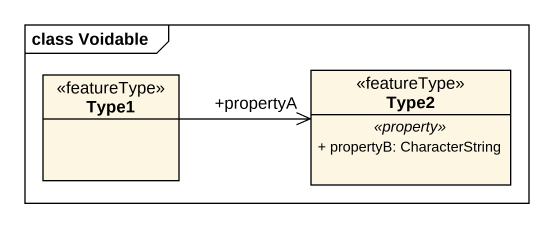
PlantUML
@startuml
mainframe class Voidable
hide circle
hide empty members
skinparam classAttributeIconSize 0
class Type1 <<featureType>>
class Type2 <<featureType>> {
  .. <<property>> ..
  + propertyB: CharacterString
}
Type1 -right-> "+propertyA" Type2
@enduml
